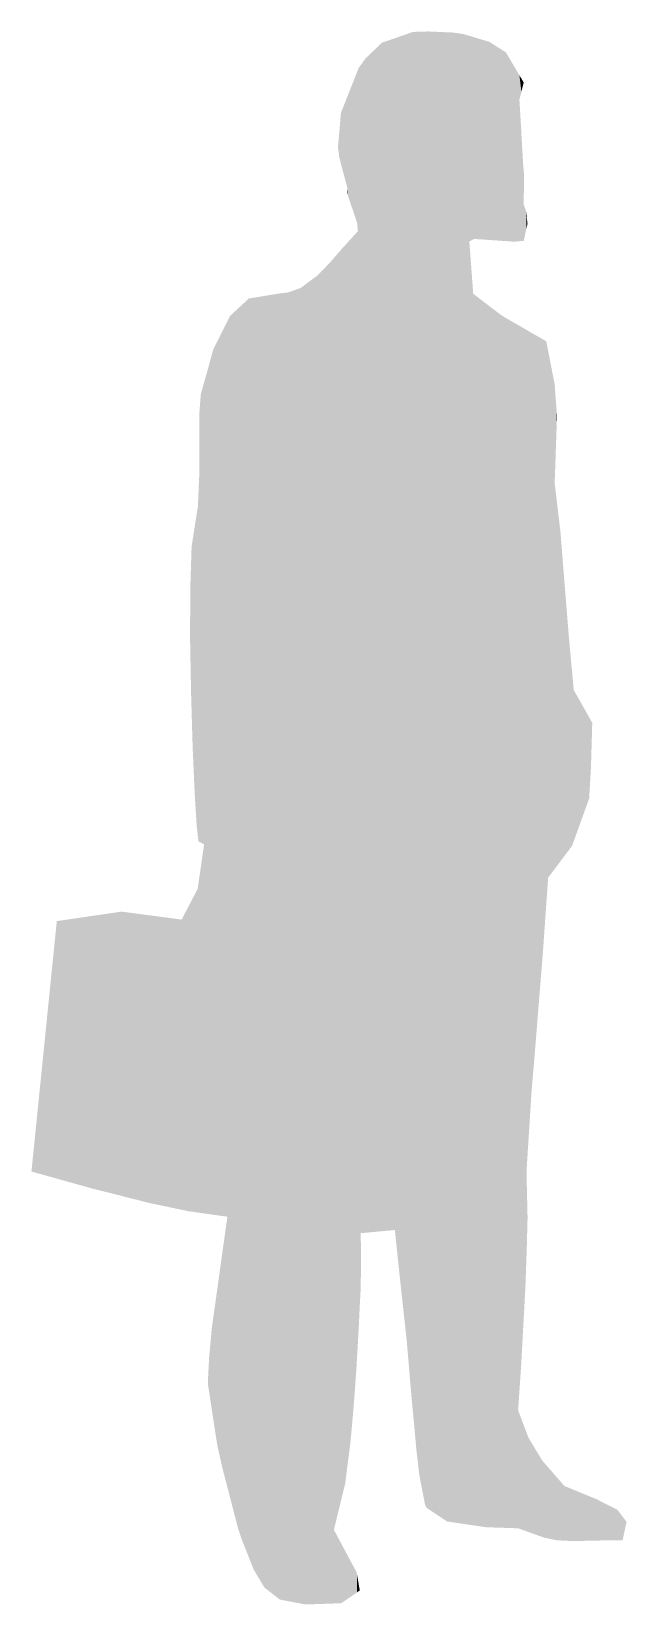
# Model space of a CAD drawing. Extents: x 297 to 366, y -122 to 61.
import ezdxf

# ---------------------------------------------------------------- set-up
doc = ezdxf.new("R2010")
doc.units = 0
doc.layers.get('0').update_dxf_attribs({"linetype": 'CONTINUOUS'})

# ---------------------------------------------------------------- blocks, each defined once
blk = doc.blocks.new('*U0')
for points in [[(339.71, -83.63), (339.14, 60.12), (339.71, 60.32)], [(340.53, -91.15), (339.71, 60.32), (340.53, 60.6)], [(339.71, -83.63), (339.71, 60.32), (340.53, -91.15)], [(340.83, -94.72), (340.53, 60.6), (340.83, 60.71)], [(340.53, -91.15), (340.53, 60.6), (340.83, -94.72)], [(341.07, -97.57), (340.83, 60.71), (341.07, 60.79)], [(340.83, -94.72), (340.83, 60.71), (341.07, -97.57)], [(341.26, -99.53), (341.07, 60.79), (341.26, 60.85)], [(341.07, -97.57), (341.07, 60.79), (341.26, -99.53)], [(341.65, -103.82), (341.26, 60.85), (341.65, 60.87)], [(341.26, -99.53), (341.26, 60.85), (341.65, -103.82)], [(341.98, -106.63), (341.65, 60.87), (341.98, 60.88)], [(341.65, -103.82), (341.65, 60.87), (341.98, -106.63)], [(342.65, -110.09), (341.98, 60.88), (342.65, 60.9)], [(341.98, -106.63), (341.98, 60.88), (342.65, -110.09)], [(342.65, -110.09), (342.65, 60.9), (342.83, -110.42)], [(342.83, -110.42), (342.65, 60.9), (342.83, 60.9)], [(342.95, -110.5), (342.83, 60.9), (342.95, 60.91)], [(342.83, -110.42), (342.83, 60.9), (342.95, -110.5)], [(342.95, -110.5), (342.95, 60.91), (345.2, -112)], [(345.2, -112), (342.95, 60.91), (345.2, 60.81)], [(345.2, -112), (345.2, 60.81), (345.89, -112.1)], [(345.89, -112.1), (345.2, 60.81), (345.89, 60.78)], [(345.89, -112.1), (345.89, 60.78), (347.13, -112.28)], [(347.13, -112.28), (345.89, 60.78), (347.13, 60.6)], [(347.13, -112.28), (347.13, 60.6), (347.78, -112.38)], [(347.78, -112.38), (347.13, 60.6), (347.78, 60.4)], [(347.78, 36.53), (347.78, 60.4), (348.23, 36.78)], [(348.23, 36.78), (347.78, 60.4), (348.23, 60.27)], [(348.23, 36.78), (348.23, 60.27), (348.33, 36.83)], [(348.33, 36.83), (348.23, 60.27), (348.33, 60.23)], [(337.65, -78.31), (335.76, 57.8), (337.65, 59.61)], [(339.14, -78.18), (337.65, 59.61), (339.14, 60.12)], [(337.65, -78.31), (337.65, 59.61), (339.14, -78.18)], [(339.14, -78.18), (339.14, 60.12), (339.71, -83.63)], [(348.33, 36.83), (348.33, 60.23), (349.71, 36.74)], [(349.71, 36.74), (348.33, 60.23), (349.71, 59.82)], [(349.71, 36.74), (349.71, 59.82), (350.08, 36.71)], [(350.08, 36.71), (349.71, 59.82), (350.08, 59.71)], [(350.08, 36.71), (350.08, 59.71), (351.53, 36.61)], [(351.53, 36.61), (350.08, 59.71), (351.53, 58.79)], [(351.53, 36.61), (351.53, 58.79), (352.02, 36.58)], [(352.02, 36.58), (351.53, 58.79), (352.02, 58.48)], [(352.02, 36.58), (352.02, 58.48), (352.93, 36.51)], [(352.93, 36.51), (352.02, 58.48), (352.93, 56.94)], [(334.94, -89.69), (334.85, 56.43), (334.94, 56.67)], [(334.95, -89.51), (334.94, 56.67), (334.95, 56.68)], [(334.94, -89.69), (334.94, 56.67), (334.95, -89.51)], [(335.07, -86.96), (334.95, 56.68), (335.07, 56.85)], [(334.95, -89.51), (334.95, 56.68), (335.07, -86.96)], [(335.17, -85.06), (335.07, 56.85), (335.17, 56.98)], [(335.07, -86.96), (335.07, 56.85), (335.17, -85.06)], [(335.23, -78.54), (335.17, 56.98), (335.23, 57.06)], [(335.17, -78.54), (335.17, 56.98), (335.23, -78.54)], [(335.76, -78.49), (335.23, 57.06), (335.76, 57.8)], [(335.23, -78.54), (335.23, 57.06), (335.76, -78.49)], [(335.76, -78.49), (335.76, 57.8), (337.65, -78.31)], [(352.93, 36.51), (352.93, 56.94), (353.44, 36.55)], [(353.44, 36.55), (352.93, 56.94), (353.44, 56.08)], [(334.35, 39.93), (333.98, 54.24), (334.35, 55.16)], [(334.68, 38.94), (334.35, 55.16), (334.68, 56)], [(334.35, 39.93), (334.35, 55.16), (334.68, 38.94)], [(334.71, 38.85), (334.68, 56), (334.71, 56.08)], [(334.68, 38.94), (334.68, 56), (334.71, 38.85)], [(334.76, 38.7), (334.71, 56.08), (334.76, 56.22)], [(334.71, 38.85), (334.71, 56.08), (334.76, 38.7)], [(334.85, 37.72), (334.76, 56.22), (334.85, 56.43)], [(334.76, 38.7), (334.76, 56.22), (334.85, 37.72)], [(334.85, -91.3), (334.85, 56.43), (334.94, -89.69)], [(353.44, 36.55), (353.44, 56.08), (353.59, 36.57)], [(353.59, 36.57), (353.44, 56.08), (353.59, 55.82)], [(353.59, 52.99), (353.59, 55.82), (353.82, 53.89)], [(353.82, 53.89), (353.59, 55.82), (353.82, 55.44)], [(353.82, 53.89), (353.82, 55.44), (353.83, 53.96)], [(353.83, 53.96), (353.82, 55.44), (353.83, 55.41)], [(353.83, 53.96), (353.83, 55.41), (354.04, 54.79)], [(354.04, 54.79), (353.83, 55.41), (354.04, 55.06)], [(354.04, 54.79), (354.04, 55.06), (354.09, 54.96)], [(354.09, 54.96), (354.04, 55.06), (354.09, 54.99)], [(354.09, 54.96), (354.09, 54.99), (354.09, 54.98)], [(333.57, 42.96), (333.38, 52.7), (333.57, 53.2)], [(333.64, 42.69), (333.57, 53.2), (333.64, 53.38)], [(333.57, 42.96), (333.57, 53.2), (333.64, 42.69)], [(333.65, 41.98), (333.64, 53.38), (333.65, 53.39)], [(333.64, 42), (333.64, 53.38), (333.65, 41.98)], [(333.98, 41), (333.65, 53.39), (333.98, 54.24)], [(333.65, 41.98), (333.65, 53.39), (333.98, 41)], [(333.98, 41), (333.98, 54.24), (334.35, 39.93)], [(353.59, 36.57), (353.59, 52.99), (353.82, 36.58)], [(353.82, 36.58), (353.59, 52.99), (353.82, 49.07)], [(332.88, 45.58), (332.7, 49.29), (332.88, 51.44)], [(332.92, 45.41), (332.88, 51.44), (332.92, 51.55)], [(332.88, 45.58), (332.88, 51.44), (332.92, 45.41)], [(333.01, 45.07), (332.92, 51.55), (333.01, 51.78)], [(332.92, 45.41), (332.92, 51.55), (333.01, 45.07)], [(333.38, 43.7), (333.01, 51.78), (333.38, 52.7)], [(333.01, 45.07), (333.01, 51.78), (333.38, 43.7)], [(333.38, 43.7), (333.38, 52.7), (333.57, 42.96)], [(332.7, 46.26), (332.54, 47.48), (332.7, 49.29)], [(332.7, 46.26), (332.7, 49.29), (332.88, 45.58)], [(353.82, 36.58), (353.82, 49.07), (353.83, 36.59)], [(353.83, 36.59), (353.82, 49.07), (353.83, 48.78)], [(353.83, 36.59), (353.83, 48.78), (354.04, 36.6)], [(354.04, 36.6), (353.83, 48.78), (354.04, 45.16)], [(354.04, 36.6), (354.04, 45.16), (354.09, 36.61)], [(354.09, 36.61), (354.04, 45.16), (354.09, 44.76)], [(354.09, 36.61), (354.09, 44.76), (354.09, 36.63)], [(354.09, 36.63), (354.09, 44.76), (354.09, 44.71)], [(354.09, 36.63), (354.09, 44.71), (354.09, 36.64)], [(354.09, 36.64), (354.09, 44.71), (354.09, 44.69)], [(354.09, 40.79), (354.09, 44.69), (354.12, 44.46)], [(333.64, 42), (333.57, 42.21), (333.64, 42.69)], [(354.09, 36.64), (354.09, 40.79), (354.12, 36.75)], [(354.12, 36.75), (354.09, 40.79), (354.12, 40.72)], [(354.12, 36.75), (354.12, 40.72), (354.14, 36.84)], [(354.14, 36.84), (354.12, 40.72), (354.14, 40.68)], [(354.14, 36.84), (354.14, 40.68), (354.29, 37.52)], [(354.29, 37.52), (354.14, 40.68), (354.29, 40.28)], [(354.29, 37.52), (354.29, 40.28), (354.35, 37.8)], [(354.35, 37.8), (354.29, 40.28), (354.35, 40.12)], [(354.35, 37.8), (354.35, 40.12), (354.41, 38.07)], [(354.41, 38.07), (354.35, 40.12), (354.41, 39.6)], [(354.41, 38.07), (354.41, 39.6), (354.44, 38.21)], [(354.44, 38.21), (354.41, 39.6), (354.44, 39.34)], [(354.44, 38.21), (354.44, 39.34), (354.53, 38.6)], [(333.98, -102.85), (333.65, 36.41), (333.98, 36.77)], [(334.35, -98.81), (333.98, 36.77), (334.35, 37.17)], [(333.98, -102.85), (333.98, 36.77), (334.35, -98.81)], [(334.68, -94.24), (334.35, 37.17), (334.68, 37.54)], [(334.35, -98.81), (334.35, 37.17), (334.68, -94.24)], [(334.71, -93.72), (334.68, 37.54), (334.71, 37.57)], [(334.68, -94.24), (334.68, 37.54), (334.71, -93.72)], [(334.76, -92.79), (334.71, 37.57), (334.76, 37.63)], [(334.71, -93.72), (334.71, 37.57), (334.76, -92.79)], [(334.85, -91.3), (334.76, 37.63), (334.85, 37.72)], [(334.76, -92.79), (334.76, 37.63), (334.85, -91.3)], [(347.78, -112.38), (347.78, 36.53), (348.23, -112.45)], [(348.23, -112.45), (347.78, 36.53), (348.23, 30.46)], [(332.54, -111.02), (332.07, 34.62), (332.54, 35.17)], [(332.7, -110.39), (332.54, 35.17), (332.7, 35.34)], [(332.54, -111.02), (332.54, 35.17), (332.7, -110.39)], [(332.88, -109.63), (332.7, 35.34), (332.88, 35.55)], [(332.7, -110.39), (332.7, 35.34), (332.88, -109.63)], [(332.92, -109.45), (332.88, 35.55), (332.92, 35.6)], [(332.88, -109.63), (332.88, 35.55), (332.92, -109.45)], [(333.01, -109.08), (332.92, 35.6), (333.01, 35.71)], [(332.92, -109.45), (332.92, 35.6), (333.01, -109.08)], [(333.38, -107.57), (333.01, 35.71), (333.38, 36.11)], [(333.01, -109.08), (333.01, 35.71), (333.38, -107.57)], [(333.57, -106.04), (333.38, 36.11), (333.57, 36.32)], [(333.38, -107.57), (333.38, 36.11), (333.57, -106.04)], [(333.64, -105.49), (333.57, 36.32), (333.64, 36.4)], [(333.57, -106.04), (333.57, 36.32), (333.64, -105.49)], [(333.65, -105.44), (333.64, 36.4), (333.65, 36.41)], [(333.64, -105.49), (333.64, 36.4), (333.65, -105.44)], [(333.65, -105.44), (333.65, 36.41), (333.98, -102.85)], [(331.62, -121.53), (330.2, 32.62), (331.62, 34.1)], [(332.07, -121.51), (331.62, 34.1), (332.07, 34.62)], [(331.62, -121.53), (331.62, 34.1), (332.07, -121.51)], [(332.07, -112.97), (332.07, 34.62), (332.54, -111.02)], [(328.2, -121.52), (326.74, 30.62), (328.2, 31.13)], [(328.8, -121.63), (328.2, 31.13), (328.8, 31.58)], [(328.2, -121.52), (328.2, 31.13), (328.8, -121.63)], [(330.2, -121.58), (328.8, 31.58), (330.2, 32.62)], [(328.8, -121.63), (328.8, 31.58), (330.2, -121.58)], [(330.2, -121.58), (330.2, 32.62), (331.62, -121.53)], [(321.47, -114.33), (320.98, 28.79), (321.47, 29.24)], [(322.2, -116.16), (321.47, 29.24), (322.2, 29.92)], [(321.47, -114.33), (321.47, 29.24), (322.2, -116.16)], [(322.77, -117.6), (322.2, 29.92), (322.77, 30.01)], [(322.2, -116.16), (322.2, 29.92), (322.77, -117.6)], [(324.01, -119.67), (322.77, 30.01), (324.01, 30.22)], [(322.77, -117.6), (322.77, 30.01), (324.01, -119.67)], [(325.71, -120.99), (324.01, 30.22), (325.71, 30.49)], [(324.01, -119.67), (324.01, 30.22), (325.71, -120.99)], [(325.8, -121.06), (325.71, 30.49), (325.8, 30.51)], [(325.71, -120.99), (325.71, 30.49), (325.8, -121.06)], [(326.74, -121.24), (325.8, 30.51), (326.74, 30.62)], [(325.8, -121.06), (325.8, 30.51), (326.74, -121.24)], [(326.74, -121.24), (326.74, 30.62), (328.2, -121.52)], [(348.23, -112.45), (348.23, 30.46), (348.33, -112.46)], [(348.33, -112.46), (348.23, 30.46), (348.33, 30.39)], [(348.33, -112.46), (348.33, 30.39), (349.71, -112.66)], [(349.71, -112.66), (348.33, 30.39), (349.71, 29.33)], [(349.71, -112.66), (349.71, 29.33), (350.08, -112.68)], [(350.08, -112.68), (349.71, 29.33), (350.08, 29.05)], [(320.01, -109.17), (319.71, 27.28), (320.01, 27.89)], [(320.98, -112.91), (320.01, 27.89), (320.98, 28.79)], [(320.01, -109.17), (320.01, 27.89), (320.98, -112.91)], [(320.98, -112.91), (320.98, 28.79), (321.47, -114.33)], [(350.08, -112.68), (350.08, 29.05), (351.53, -112.72)], [(351.53, -112.72), (350.08, 29.05), (351.53, 27.95)], [(351.53, -112.72), (351.53, 27.95), (352.02, -112.74)], [(352.02, -112.74), (351.53, 27.95), (352.02, 27.66)], [(352.02, -112.74), (352.02, 27.66), (352.93, -112.77)], [(352.93, -112.77), (352.02, 27.66), (352.93, 27.13)], [(319.13, -76.55), (318.83, 25.52), (319.13, 26.13)], [(319.71, -76.63), (319.13, 26.13), (319.71, 27.28)], [(319.13, -76.55), (319.13, 26.13), (319.71, -76.63)], [(319.71, -108), (319.71, 27.28), (320.01, -109.17)], [(352.93, -112.77), (352.93, 27.13), (353.44, -112.79)], [(353.44, -112.79), (352.93, 27.13), (353.44, 26.84)], [(353.44, -99.09), (353.44, 26.84), (353.59, -96.84)], [(353.59, -96.84), (353.44, 26.84), (353.59, 26.75)], [(353.59, -96.84), (353.59, 26.75), (353.82, -93.46)], [(353.82, -93.46), (353.59, 26.75), (353.82, 26.62)], [(353.82, -93.46), (353.82, 26.62), (353.83, -93.21)], [(353.83, -93.21), (353.82, 26.62), (353.83, 26.61)], [(353.83, -93.21), (353.83, 26.61), (354.04, -89.24)], [(354.04, -89.24), (353.83, 26.61), (354.04, 26.49)], [(354.04, -89.24), (354.04, 26.49), (354.09, -88.45)], [(354.09, -88.45), (354.04, 26.49), (354.09, 26.46)], [(354.09, -88.45), (354.09, 26.46), (354.09, -88.35)], [(354.09, -88.35), (354.09, 26.46), (354.09, 26.46)], [(354.09, -88.35), (354.09, 26.46), (354.09, -88.31)], [(354.09, -88.31), (354.09, 26.46), (354.09, 26.46)], [(354.09, -88.31), (354.09, 26.46), (354.12, -87.84)], [(354.12, -87.84), (354.09, 26.46), (354.12, 26.44)], [(354.12, -87.84), (354.12, 26.44), (354.14, -87.49)], [(354.14, -87.49), (354.12, 26.44), (354.14, 26.43)], [(354.14, -87.49), (354.14, 26.43), (354.29, -84.63)], [(354.29, -84.63), (354.14, 26.43), (354.29, 26.35)], [(354.29, -84.63), (354.29, 26.35), (354.35, -82.92)], [(354.35, -82.92), (354.29, 26.35), (354.35, 26.31)], [(354.35, -82.92), (354.35, 26.31), (354.41, -81.22)], [(354.41, -81.22), (354.35, 26.31), (354.41, 26.28)], [(354.41, -71.36), (354.41, 26.28), (354.44, -70.89)], [(354.44, -70.89), (354.41, 26.28), (354.44, 26.26)], [(354.44, -70.89), (354.44, 26.26), (354.53, -69.53)], [(354.53, -69.53), (354.44, 26.26), (354.53, 26.21)], [(354.53, -69.53), (354.53, 26.21), (354.53, -69.47)], [(354.53, -69.47), (354.53, 26.21), (354.53, 26.21)], [(354.53, -69.47), (354.53, 26.21), (354.62, -68.04)], [(354.62, -68.04), (354.53, 26.21), (354.62, 26.15)], [(354.62, -68.04), (354.62, 26.15), (354.98, -62.33)], [(354.98, -62.33), (354.62, 26.15), (354.98, 25.94)], [(354.98, -62.33), (354.98, 25.94), (355.44, -56.84)], [(355.44, -56.84), (354.98, 25.94), (355.44, 25.68)], [(355.44, -56.84), (355.44, 25.68), (355.89, -51.21)], [(355.89, -51.21), (355.44, 25.68), (355.89, 25.42)], [(318.07, -76.4), (317.89, 23.35), (318.07, 24.01)], [(318.53, -76.46), (318.07, 24.01), (318.53, 24.92)], [(318.07, -76.4), (318.07, 24.01), (318.53, -76.46)], [(318.83, -76.51), (318.53, 24.92), (318.83, 25.52)], [(318.53, -76.46), (318.53, 24.92), (318.83, -76.51)], [(318.83, -76.51), (318.83, 25.52), (319.13, -76.55)], [(355.89, -51.21), (355.89, 25.42), (356.23, -47.01)], [(356.23, -47.01), (355.89, 25.42), (356.23, 25.23)], [(356.23, -47.01), (356.23, 25.23), (356.32, -45.87)], [(356.32, -45.87), (356.23, 25.23), (356.32, 25.18)], [(356.32, -45.87), (356.32, 25.18), (356.47, -43.73)], [(356.47, -43.73), (356.32, 25.18), (356.47, 25.09)], [(356.47, -43.73), (356.47, 25.09), (356.71, -40.3)], [(356.71, -40.3), (356.47, 25.09), (356.71, 24.95)], [(356.71, -40.3), (356.71, 24.95), (356.92, -37.3)], [(356.92, -37.3), (356.71, 24.95), (356.92, 23.85)], [(356.92, -37.3), (356.92, 23.85), (357.68, -36.28)], [(357.68, -36.28), (356.92, 23.85), (357.68, 19.95)], [(317.59, -76.33), (317.44, 21.71), (317.59, 22.26)], [(317.89, -76.38), (317.59, 22.26), (317.89, 23.35)], [(317.59, -76.33), (317.59, 22.26), (317.89, -76.38)], [(317.89, -76.38), (317.89, 23.35), (318.07, -76.4)], [(317.01, -33.42), (316.62, 18.77), (317.01, 20.19)], [(317.44, -76.31), (317.01, 20.19), (317.44, 21.71)], [(317.01, -76.25), (317.01, 20.19), (317.44, -76.31)], [(317.44, -76.31), (317.44, 21.71), (317.59, -76.33)], [(316.62, -33.22), (316.47, 16.74), (316.62, 18.77)], [(316.62, -33.22), (316.62, 18.77), (317.01, -33.42)], [(357.68, 8.52), (357.68, 19.95), (357.92, 15.43)], [(357.92, 15.43), (357.68, 19.95), (357.92, 16.68)], [(316.47, 9.98), (316.44, 12.28), (316.47, 16.74)], [(316.47, -33.15), (316.47, 16.74), (316.62, -33.22)], [(357.92, 15.43), (357.92, 16.68), (357.95, 16.28)], [(316.44, -33.13), (316.35, 7.18), (316.44, 9.28)], [(316.47, -33.15), (316.44, 9.28), (316.47, 9.98)], [(316.44, -33.13), (316.44, 9.28), (316.47, -33.15)], [(357.68, -36.28), (357.68, 8.52), (357.92, -35.96)], [(357.92, -35.96), (357.68, 8.52), (357.92, 6.45)], [(316.26, -32.25), (316.16, 4.99), (316.26, 5.57)], [(316.29, -32.53), (316.26, 5.57), (316.29, 5.77)], [(316.26, -32.25), (316.26, 5.57), (316.29, -32.53)], [(316.35, -33.08), (316.29, 5.77), (316.35, 7.18)], [(316.29, -32.53), (316.29, 5.77), (316.35, -33.08)], [(316.35, -33.08), (316.35, 7.18), (316.44, -33.13)], [(357.92, -35.96), (357.92, 6.45), (357.95, -35.92)], [(357.95, -35.92), (357.92, 6.45), (357.95, 6.2)], [(357.95, -35.92), (357.95, 6.2), (358.35, -35.39)], [(358.35, -35.39), (357.95, 6.2), (358.35, 2.83)], [(316.16, -31.42), (315.92, 3.45), (316.16, 4.99)], [(316.16, -31.42), (316.16, 4.99), (316.26, -32.25)], [(315.68, -22.14), (315.56, 1.13), (315.68, 1.9)], [(315.92, -27.57), (315.68, 1.9), (315.92, 3.45)], [(315.68, -22.14), (315.68, 1.9), (315.92, -27.57)], [(315.92, -27.57), (315.92, 3.45), (316.16, -31.42)], [(358.35, -35.39), (358.35, 2.83), (358.8, -34.79)], [(358.8, -34.79), (358.35, 2.83), (358.8, -2.84)], [(315.56, -17.98), (315.5, -0.76), (315.56, 1.13)], [(315.56, -17.98), (315.56, 1.13), (315.68, -22.14)], [(315.5, -15.9), (315.41, -3.57), (315.5, -0.76)], [(315.5, -15.9), (315.5, -0.76), (315.56, -17.98)], [(315.41, -11.12), (315.38, -9.48), (315.41, -3.57)], [(315.41, -11.12), (315.41, -3.57), (315.5, -15.9)], [(358.8, -34.79), (358.8, -2.84), (359.32, -34.1)], [(359.32, -34.1), (358.8, -2.84), (359.32, -9.27)], [(359.32, -34.1), (359.32, -9.27), (359.71, -33.57)], [(359.71, -33.57), (359.32, -9.27), (359.71, -13.53)], [(359.71, -33.57), (359.71, -13.53), (359.8, -33.32)], [(359.8, -33.32), (359.71, -13.53), (359.8, -14.51)], [(359.8, -33.32), (359.8, -14.51), (359.89, -33.06)], [(359.89, -33.06), (359.8, -14.51), (359.89, -15.51)], [(359.89, -33.06), (359.89, -15.51), (361.68, -28.09)], [(361.68, -28.09), (359.89, -15.51), (361.68, -18.68)], [(361.68, -28.09), (361.68, -18.68), (361.89, -24.48)], [(361.89, -24.48), (361.68, -18.68), (361.89, -19.06)], [(361.89, -24.48), (361.89, -19.06), (362.04, -19.33)], [(317.01, -76.25), (316.62, -36.12), (317.01, -33.42)], [(316.62, -76.2), (316.47, -37.15), (316.62, -36.12)], [(316.62, -76.2), (316.62, -36.12), (317.01, -76.25)], [(316.35, -76.16), (316.29, -38.39), (316.35, -37.97)], [(316.44, -76.17), (316.35, -37.97), (316.44, -37.35)], [(316.35, -76.16), (316.35, -37.97), (316.44, -76.17)], [(316.47, -76.17), (316.44, -37.35), (316.47, -37.15)], [(316.44, -76.17), (316.44, -37.35), (316.47, -76.17)], [(316.47, -76.17), (316.47, -37.15), (316.62, -76.2)], [(315.5, -76.04), (315.41, -40.23), (315.5, -40.05)], [(315.56, -76.05), (315.5, -40.05), (315.56, -39.94)], [(315.5, -76.04), (315.5, -40.05), (315.56, -76.05)], [(315.68, -76.06), (315.56, -39.94), (315.68, -39.7)], [(315.56, -76.05), (315.56, -39.94), (315.68, -76.06)], [(315.92, -76.1), (315.68, -39.7), (315.92, -39.24)], [(315.68, -76.06), (315.68, -39.7), (315.92, -76.1)], [(316.16, -76.13), (315.92, -39.24), (316.16, -38.77)], [(315.92, -76.1), (315.92, -39.24), (316.16, -76.13)], [(316.26, -76.14), (316.16, -38.77), (316.26, -38.6)], [(316.16, -76.13), (316.16, -38.77), (316.26, -76.14)], [(316.29, -76.15), (316.26, -38.6), (316.29, -38.39)], [(316.26, -76.14), (316.26, -38.6), (316.29, -76.15)], [(316.29, -76.15), (316.29, -38.39), (316.35, -76.16)], [(304.13, -73.39), (299.92, -42.33), (304.13, -41.71)], [(307.44, -74.22), (304.13, -41.71), (307.44, -41.23)], [(304.13, -73.39), (304.13, -41.71), (307.44, -74.22)], [(307.44, -74.22), (307.44, -41.23), (310.62, -75.03)], [(310.62, -75.03), (307.44, -41.23), (310.62, -41.65)], [(310.62, -75.03), (310.62, -41.65), (314.41, -75.83)], [(314.41, -75.83), (310.62, -41.65), (314.41, -42.15)], [(315.19, -76), (314.41, -42.15), (315.19, -40.63)], [(315.38, -76.02), (315.19, -40.63), (315.38, -40.29)], [(315.19, -76), (315.19, -40.63), (315.38, -76.02)], [(315.41, -76.03), (315.38, -40.29), (315.41, -40.23)], [(315.38, -76.02), (315.38, -40.29), (315.41, -76.03)], [(315.41, -76.03), (315.41, -40.23), (315.5, -76.04)], [(299.92, -72.21), (296.98, -71.39), (299.92, -42.33)], [(299.92, -72.21), (299.92, -42.33), (304.13, -73.39)], [(314.41, -75.83), (314.41, -42.15), (315.19, -76)], [(354.41, -81.22), (354.41, -71.36), (354.44, -80.39)], [(354.44, -80.39), (354.41, -71.36), (354.44, -72.69)], [(354.44, -80.39), (354.44, -72.69), (354.53, -76.92)], [(354.53, -76.92), (354.44, -72.69), (354.53, -76.57)], [(319.71, -108), (319.13, -80.76), (319.71, -76.63)], [(354.53, -76.92), (354.53, -76.57), (354.53, -76.75)], [(335.17, -85.06), (335.17, -78.54), (335.23, -81.27)], [(319.13, -105.79), (318.83, -82.94), (319.13, -80.76)], [(319.13, -105.79), (319.13, -80.76), (319.71, -108)], [(318.83, -104.44), (318.53, -85.1), (318.83, -82.94)], [(318.83, -104.44), (318.83, -82.94), (319.13, -105.79)], [(318.53, -103.09), (318.07, -88.36), (318.53, -85.1)], [(318.53, -103.09), (318.53, -85.1), (318.83, -104.44)], [(318.07, -100.12), (317.89, -89.66), (318.07, -88.36)], [(318.07, -100.12), (318.07, -88.36), (318.53, -103.09)], [(317.89, -98.93), (317.59, -93), (317.89, -89.66)], [(317.89, -98.93), (317.89, -89.66), (318.07, -100.12)], [(317.59, -96.95), (317.44, -95.97), (317.59, -93)], [(317.59, -96.95), (317.59, -93), (317.89, -98.93)], [(353.44, -112.79), (353.44, -99.09), (353.59, -112.84)], [(353.59, -112.84), (353.44, -99.09), (353.59, -99.49)], [(353.59, -112.84), (353.59, -99.49), (353.82, -112.92)], [(353.82, -112.92), (353.59, -99.49), (353.82, -100.1)], [(353.82, -112.92), (353.82, -100.1), (353.83, -112.93)], [(353.83, -112.93), (353.82, -100.1), (353.83, -100.14)], [(353.83, -112.93), (353.83, -100.14), (354.04, -113)], [(354.04, -113), (353.83, -100.14), (354.04, -100.7)], [(354.04, -113), (354.04, -100.7), (354.09, -113.02)], [(354.09, -113.02), (354.04, -100.7), (354.09, -100.81)], [(354.09, -113.02), (354.09, -100.81), (354.09, -113.02)], [(354.09, -113.02), (354.09, -100.81), (354.09, -100.83)], [(354.09, -113.02), (354.09, -100.83), (354.09, -113.02)], [(354.09, -113.02), (354.09, -100.83), (354.09, -100.83)], [(354.09, -113.02), (354.09, -100.83), (354.12, -113.03)], [(354.12, -113.03), (354.09, -100.83), (354.12, -100.9)], [(354.12, -113.03), (354.12, -100.9), (354.14, -113.04)], [(354.14, -113.04), (354.12, -100.9), (354.14, -100.95)], [(354.14, -113.04), (354.14, -100.95), (354.29, -113.09)], [(354.29, -113.09), (354.14, -100.95), (354.29, -101.35)], [(354.29, -113.09), (354.29, -101.35), (354.35, -113.11)], [(354.35, -113.11), (354.29, -101.35), (354.35, -101.52)], [(354.35, -113.11), (354.35, -101.52), (354.41, -113.14)], [(354.41, -113.14), (354.35, -101.52), (354.41, -101.68)], [(354.41, -113.14), (354.41, -101.68), (354.44, -113.15)], [(354.44, -113.15), (354.41, -101.68), (354.44, -101.76)], [(354.44, -113.15), (354.44, -101.76), (354.53, -113.18)], [(354.53, -113.18), (354.44, -101.76), (354.53, -101.99)], [(354.53, -113.18), (354.53, -101.99), (354.53, -113.18)], [(354.53, -113.18), (354.53, -101.99), (354.53, -102)], [(354.53, -113.18), (354.53, -102), (354.62, -113.21)], [(354.62, -113.21), (354.53, -102), (354.62, -102.24)], [(354.62, -113.21), (354.62, -102.24), (354.98, -113.34)], [(354.98, -113.34), (354.62, -102.24), (354.98, -102.84)], [(354.98, -113.34), (354.98, -102.84), (355.44, -113.51)], [(355.44, -113.51), (354.98, -102.84), (355.44, -103.6)], [(355.44, -113.51), (355.44, -103.6), (355.89, -113.67)], [(355.89, -113.67), (355.44, -103.6), (355.89, -104.35)], [(355.89, -113.67), (355.89, -104.35), (356.23, -113.79)], [(356.23, -113.79), (355.89, -104.35), (356.23, -104.91)], [(356.23, -113.79), (356.23, -104.91), (356.32, -113.82)], [(356.32, -113.82), (356.23, -104.91), (356.32, -105.01)], [(356.32, -113.82), (356.32, -105.01), (356.47, -113.88)], [(356.47, -113.88), (356.32, -105.01), (356.47, -105.19)], [(356.47, -113.88), (356.47, -105.19), (356.71, -113.93)], [(356.71, -113.93), (356.47, -105.19), (356.71, -105.47)], [(356.71, -113.93), (356.71, -105.47), (356.92, -113.97)], [(356.92, -113.97), (356.71, -105.47), (356.92, -105.71)], [(356.92, -113.97), (356.92, -105.71), (357.68, -114.13)], [(357.68, -114.13), (356.92, -105.71), (357.68, -106.58)], [(357.68, -114.13), (357.68, -106.58), (357.92, -114.18)], [(357.92, -114.18), (357.68, -106.58), (357.92, -106.86)], [(357.92, -114.18), (357.92, -106.86), (357.95, -114.18)], [(357.95, -114.18), (357.92, -106.86), (357.95, -106.9)], [(357.95, -114.18), (357.95, -106.9), (358.35, -114.2)], [(358.35, -114.2), (357.95, -106.9), (358.35, -107.35)], [(358.35, -114.2), (358.35, -107.35), (358.8, -114.22)], [(358.8, -114.22), (358.35, -107.35), (358.8, -107.88)], [(358.8, -114.22), (358.8, -107.88), (359.32, -114.25)], [(359.32, -114.25), (358.8, -107.88), (359.32, -108.09)], [(359.32, -114.25), (359.32, -108.09), (359.71, -114.27)], [(359.71, -114.27), (359.32, -108.09), (359.71, -108.25)], [(359.71, -114.27), (359.71, -108.25), (359.8, -114.27)], [(359.8, -114.27), (359.71, -108.25), (359.8, -108.29)], [(359.8, -114.27), (359.8, -108.29), (359.89, -114.27)], [(359.89, -114.27), (359.8, -108.29), (359.89, -108.32)], [(359.89, -114.27), (359.89, -108.32), (361.68, -114.23)], [(361.68, -114.23), (359.89, -108.32), (361.68, -109.06)], [(361.68, -114.23), (361.68, -109.06), (361.89, -114.22)], [(361.89, -114.22), (361.68, -109.06), (361.89, -109.14)], [(361.89, -114.22), (361.89, -109.14), (362.04, -114.22)], [(362.04, -114.22), (361.89, -109.14), (362.04, -109.21)], [(362.04, -114.22), (362.04, -109.21), (362.41, -114.21)], [(362.41, -114.21), (362.04, -109.21), (362.41, -109.35)], [(362.41, -114.21), (362.41, -109.35), (362.5, -114.21)], [(362.5, -114.21), (362.41, -109.35), (362.5, -109.39)], [(362.5, -114.21), (362.5, -109.39), (364.56, -114.18)], [(364.56, -114.18), (362.5, -109.39), (364.56, -110.43)], [(364.56, -114.18), (364.56, -110.43), (364.95, -114.18)], [(364.95, -114.18), (364.56, -110.43), (364.95, -110.63)], [(364.95, -114.18), (364.95, -110.63), (365.56, -114.18)], [(365.56, -114.18), (364.95, -110.63), (365.56, -111.43)], [(332.07, -121.51), (332.07, -112.97), (332.54, -121.5)], [(332.54, -121.5), (332.07, -112.97), (332.54, -113.85)], [(365.56, -114.18), (365.56, -111.43), (366.02, -112.03)], [(332.54, -121.5), (332.54, -113.85), (332.7, -121.49)], [(332.7, -121.49), (332.54, -113.85), (332.7, -114.14)], [(332.7, -121.49), (332.7, -114.14), (332.88, -121.48)], [(332.88, -121.48), (332.7, -114.14), (332.88, -114.48)], [(332.88, -121.48), (332.88, -114.48), (332.92, -121.48)], [(332.92, -121.48), (332.88, -114.48), (332.92, -114.57)], [(332.92, -121.48), (332.92, -114.57), (333.01, -121.42)], [(333.01, -121.42), (332.92, -114.57), (333.01, -114.74)], [(333.01, -121.42), (333.01, -114.74), (333.38, -121.17)], [(333.38, -121.17), (333.01, -114.74), (333.38, -115.42)], [(333.38, -121.17), (333.38, -115.42), (333.57, -121.03)], [(333.57, -121.03), (333.38, -115.42), (333.57, -115.79)], [(333.57, -121.03), (333.57, -115.79), (333.64, -120.98)], [(333.64, -120.98), (333.57, -115.79), (333.64, -115.93)], [(333.64, -120.98), (333.64, -115.93), (333.65, -120.98)], [(333.65, -120.98), (333.64, -115.93), (333.65, -115.94)], [(333.65, -120.98), (333.65, -115.94), (333.98, -120.75)], [(333.98, -120.75), (333.65, -115.94), (333.98, -116.56)], [(333.98, -120.75), (333.98, -116.56), (334.35, -120.5)], [(334.35, -120.5), (333.98, -116.56), (334.35, -117.23)], [(334.35, -120.5), (334.35, -117.23), (334.68, -120.27)], [(334.68, -120.27), (334.35, -117.23), (334.68, -117.85)], [(334.68, -120.27), (334.68, -117.85), (334.71, -120.25)], [(334.71, -120.25), (334.68, -117.85), (334.71, -117.91)], [(334.71, -120.25), (334.71, -117.91), (334.76, -120.21)], [(334.76, -120.21), (334.71, -117.91), (334.76, -118.22)], [(334.76, -120.21), (334.76, -118.22), (334.85, -120.15)], [(334.85, -120.15), (334.76, -118.22), (334.85, -118.71)], [(334.85, -120.15), (334.85, -118.71), (334.94, -120.09)], [(334.94, -120.09), (334.85, -118.71), (334.94, -119.24)], [(334.94, -120.09), (334.94, -119.24), (334.95, -120.08)], [(334.95, -120.08), (334.94, -119.24), (334.95, -119.3)], [(334.95, -120.08), (334.95, -119.3), (335.07, -120)]]:
    blk.add_solid(points)

msp = doc.modelspace()

# ---------------------------------------------------------------- block references
msp.add_blockref('*U0', (0, 0))

doc.saveas('drawing.dxf')
